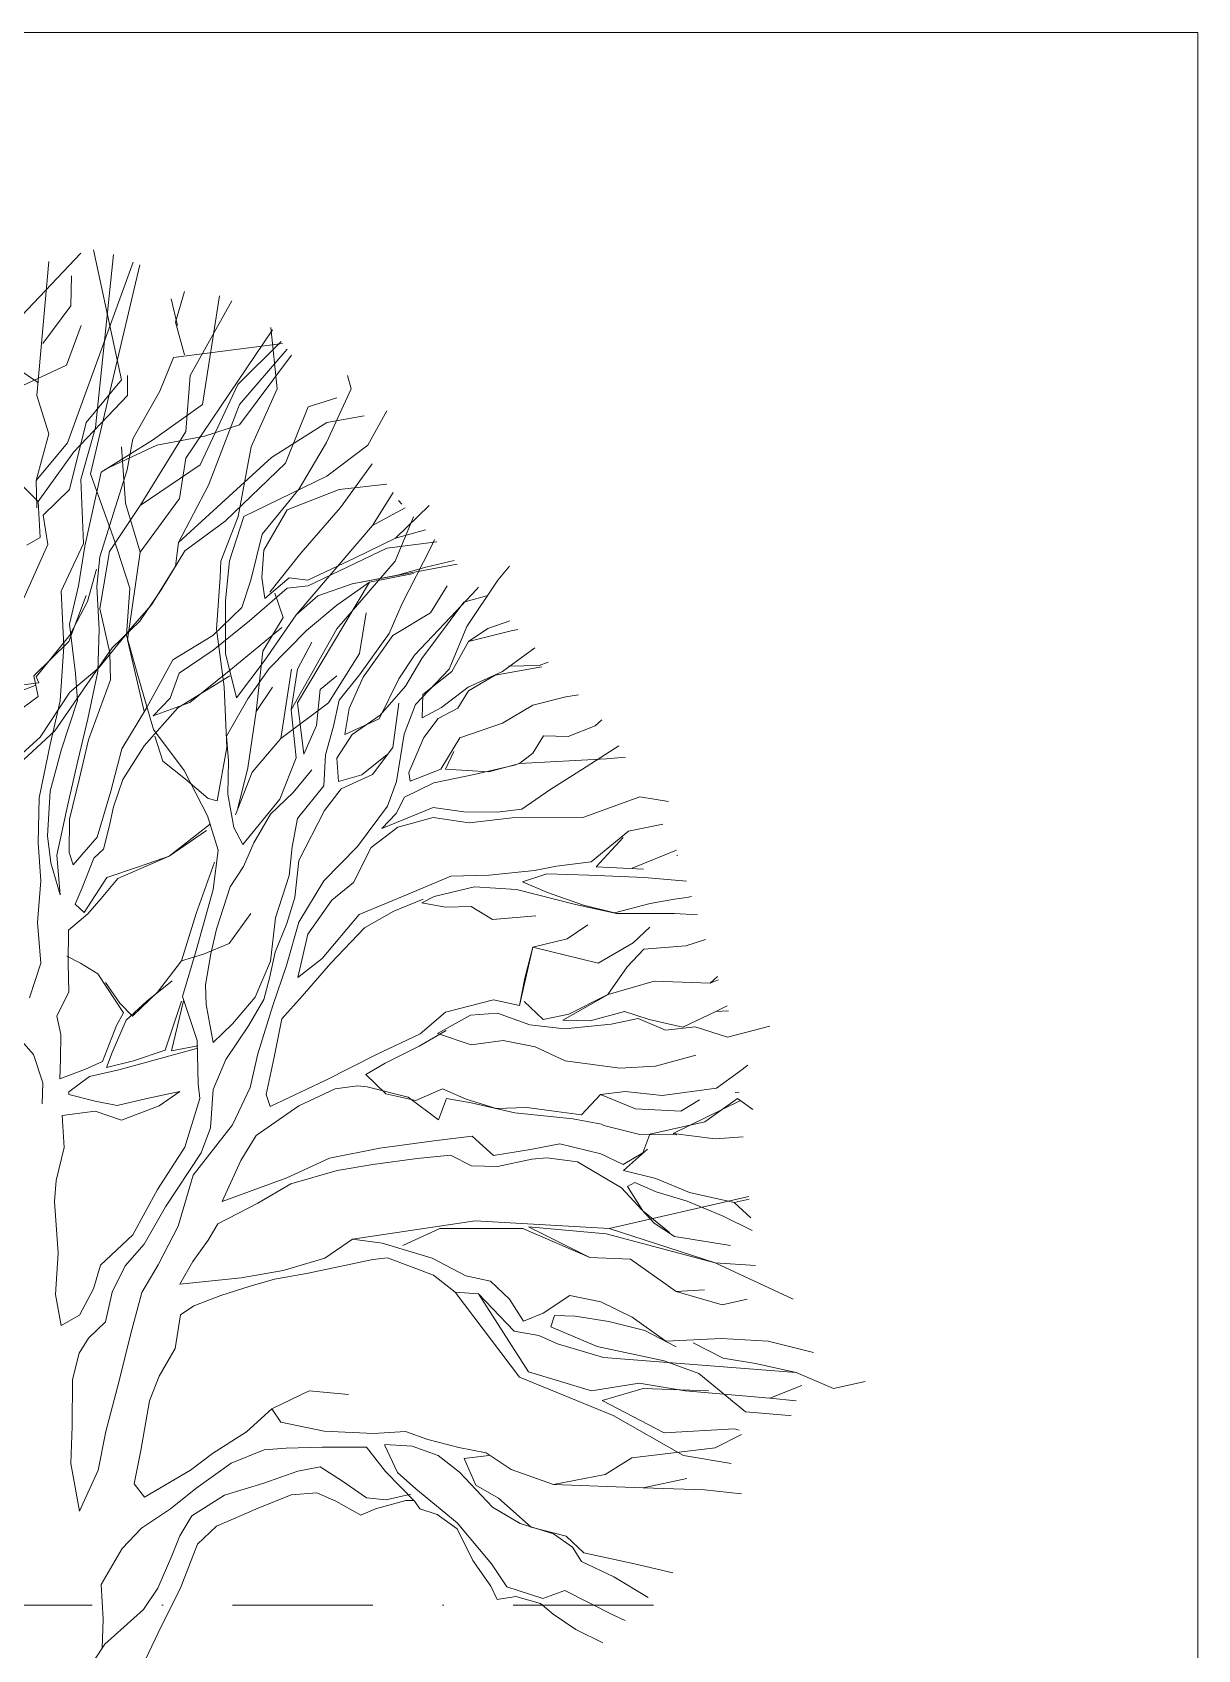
# Model space of a CAD drawing. Header units: millimetres. Extents: x -2481 to 45049, y -11067 to 11055.
# Drawn here: x 11191 to 11718, y 7505 to 8237 of the extents above; entities that cross this region are included whole.
import ezdxf

# ---------------------------------------------------------------- set-up
doc = ezdxf.new("R2010")
doc.units = ezdxf.units.MM
doc.linetypes.add('DASHDOT', pattern=[25.4, 12.7, -6.35, 0, -6.35])
for name, color, linetype, lineweight in [('A-ELEWACJA CIENKA', 11, 'Continuous', 13), ('A-osie', 7, 'DASHDOT', 5), ('A-p.widokowa', 6, 'Continuous', 15), ('B-materiały', 9, 'Continuous', 0)]:
    doc.layers.add(name, color=color, linetype=linetype, lineweight=lineweight)

# ---------------------------------------------------------------- blocks, each defined once
blk = doc.blocks.new('A$C2EBD462E')
at = {"layer": 'B-materiały'}
for p, q in [((-80.34, 908.35), (-42.28, 948.3)), ((-62.29, 883.94), (-56.77, 944.52)), ((-36.61, 949.78), (-23.92, 890.99)), ((-35.74, 869.47), (-27.53, 947.69)), ((-48.42, 862.45), (-18.68, 944.24)), ((-46.84, 924.54), (-46.55, 938.12)), ((-37.96, 848.42), (-15.58, 943.03)), ((0.52, 917.03), (4.56, 930.9)), ((-59.55, 907.5), (-46.84, 924.54)), ((1.38, 915.59), (-1.51, 927.72)), ((7.17, 892.89), (26.05, 926.75)), ((20.44, 928.94), (12.69, 879.88)), ((-48.86, 897.67), (-42.22, 915.59)), ((4.56, 902.29), (0.52, 917.03)), ((5.17, 855.47), (44.52, 913.6)), ((48.4, 908.37), (28.74, 888.82)), ((46.54, 886.93), (43.77, 914.62)), ((-6.55, 885.84), (-0.35, 901.03)), ((-0.35, 901.03), (49.05, 907.5)), ((29.49, 879.88), (51.03, 904.83)), ((53.01, 902.15), (29.49, 870.66)), ((-72.83, 886.4), (-48.86, 897.67)), ((-61.57, 889.58), (-70.81, 895.94)), ((-23.92, 890.99), (-39.97, 871.74)), ((-21.16, 883.94), (-21.16, 892.89)), ((-21.16, 892.89), (-21.16, 883.94)), ((5.17, 867.67), (7.17, 892.89)), ((28.74, 888.82), (11.69, 852.49)), ((34.87, 860.62), (46.54, 886.93)), ((68.89, 862.59), (80.14, 886.93)), ((80.14, 886.93), (78.39, 892.89)), ((-56.77, 866.59), (-62.29, 883.94)), ((-45.49, 858.45), (-21.16, 883.94)), ((-18.86, 864.31), (-6.55, 885.84)), ((12.69, 879.88), (-9.88, 863.61)), ((15.45, 843.27), (29.49, 879.88)), ((60.58, 878.79), (50.3, 853.3)), ((73.62, 882.86), (60.58, 878.79)), ((-39.97, 871.74), (-47.49, 841.37)), ((43.93, 855.82), (69.11, 871.74)), ((69.11, 871.74), (85.91, 874.72)), ((96.19, 876.89), (87.67, 861.44)), ((-62.51, 845.34), (-56.77, 866.59)), ((-42.41, 845.84), (-35.74, 869.47)), ((-21.3, 850.28), (-18.86, 864.31)), ((-15.4, 834.05), (5.17, 867.67)), ((13.69, 865.5), (-7.87, 861.44)), ((29.49, 870.66), (13.69, 865.5)), ((-62.51, 845.34), (-48.42, 862.45)), ((-61.72, 835.86), (-45.49, 858.45)), ((-9.88, 863.61), (-33.2, 849.23)), ((-7.87, 861.44), (-31.44, 850.32)), ((-22.17, 835.13), (-23.92, 860.62)), ((28.95, 829.19), (34.87, 860.62)), ((56.57, 841.62), (68.89, 862.59)), ((87.67, 861.44), (69.11, 847.34)), ((-61.72, 835.86), (-75.47, 849.48)), ((-27.51, 830.57), (-21.3, 850.28)), ((11.69, 852.49), (-15.4, 834.05)), ((1.87, 817.34), (43.93, 855.82)), ((2.41, 837.3), (5.17, 855.47)), ((50.3, 853.3), (22.97, 827)), ((75.22, 833.14), (89.52, 852.89)), ((-62.21, 833.05), (-62.51, 845.34)), ((-41.13, 816.82), (-42.41, 845.84)), ((-33.2, 849.23), (-40.54, 815.72)), ((-27.68, 819.95), (-37.96, 848.42)), ((1.87, 817.34), (15.45, 843.27)), ((69.11, 847.34), (31.5, 829.17)), ((96.3, 843.75), (74.63, 841.37)), ((-60.75, 819.68), (-61.72, 835.86)), ((-47.49, 841.37), (-59.33, 829.77)), ((-15.4, 812.9), (-22.17, 835.13)), ((-15.4, 812.9), (2.41, 837.3)), ((39.77, 821.08), (56.57, 841.62)), ((74.63, 841.37), (51.05, 832.15)), ((89.67, 825.1), (99.12, 839.94)), ((101.46, 836.36), (103.02, 834.68)), ((-59.33, 829.77), (-57.32, 816.42)), ((-33.72, 810.86), (-27.51, 830.57)), ((-15.4, 834.05), (-29.31, 813.21)), ((21.08, 808.88), (28.95, 829.19)), ((31.5, 829.17), (24.99, 808.98)), ((51.05, 832.15), (40.51, 813.84)), ((57.3, 812.58), (75.22, 833.14)), ((89.67, 825.1), (104.52, 833.05)), ((99.95, 808.83), (108.3, 828.98)), ((100.15, 819.24), (115.42, 834.15)), ((22.97, 827), (4.76, 813.5)), ((34.7, 800.29), (39.77, 821.08)), ((55.21, 784.6), (89.67, 825.1)), ((100.15, 819.24), (113.72, 823.13)), ((-57.32, 816.42), (-68.96, 790.43)), ((-66.81, 816.18), (-60.75, 819.68)), ((-51.2, 795.34), (-41.13, 816.82)), ((-40.54, 815.72), (-43.44, 797.77)), ((-29.31, 813.21), (-33.69, 787.4)), ((-20.16, 796.63), (-27.68, 819.95)), ((-21.16, 773.31), (-15.4, 812.9)), ((4.76, 813.5), (-5.97, 795.92)), ((0.46, 806.69), (1.87, 817.34)), ((40.51, 813.84), (39.7, 801.53)), ((96.19, 814.8), (60.58, 797.71)), ((81.93, 810.41), (100.15, 819.24)), ((118.86, 817.59), (96.19, 814.8)), ((103.12, 789.71), (116, 814.8)), ((116, 814.8), (117.8, 818.74)), ((-35.06, 797.42), (-33.72, 810.86)), ((-10.27, 789.1), (0.46, 806.69)), ((20.7, 801.61), (21.08, 808.88)), ((24.99, 808.98), (23.2, 791.06)), ((43.22, 794.91), (57.3, 812.58)), ((60.4, 800.37), (81.93, 810.41)), ((73.62, 778.19), (99.95, 808.83)), ((80.55, 798.64), (128.14, 807.58)), ((101.13, 802.51), (113.88, 806.18)), ((113.88, 806.18), (126.68, 809.15)), ((146.43, 800.29), (151.86, 806.57)), ((-39.35, 790.61), (-35.25, 805.24)), ((19.06, 778.11), (20.7, 801.61)), ((30.54, 787.89), (34.7, 800.29)), ((39.7, 801.53), (41.05, 792.07)), ((41.05, 792.07), (52, 801.28)), ((52, 801.28), (60.4, 800.37)), ((55.82, 744.83), (88.35, 799.4)), ((65.05, 793.23), (80.55, 798.64)), ((88.35, 799.4), (73.53, 788.97)), ((80.55, 798.64), (101.13, 802.51)), ((108.37, 803.25), (88.35, 799.4)), ((132.43, 779.27), (146.43, 800.29)), ((-50.02, 770.23), (-51.2, 795.34)), ((-47.84, 772.52), (-39.98, 793.39)), ((-43.44, 797.77), (-47.48, 780.35)), ((-34.01, 777.9), (-35.06, 797.42)), ((-21.66, 775.41), (-20.16, 796.63)), ((-5.97, 795.92), (-15.67, 781.71)), ((23.2, 791.06), (23.24, 767.04)), ((51.05, 796.63), (34.05, 781.84)), ((49.3, 783.34), (45.54, 794.46)), ((60.58, 797.71), (51.05, 796.63)), ((55.21, 784.6), (65.05, 793.23)), ((123.52, 797.71), (116, 785.51)), ((125.06, 783.56), (137.04, 796.15)), ((141.41, 793.26), (131.05, 790.39)), ((137.04, 796.15), (137.78, 797.18)), ((-47.35, 775.33), (-39.35, 790.61)), ((-33.69, 787.4), (-29.28, 767.4)), ((-18.96, 779.39), (-10.27, 789.1)), ((17.45, 775.27), (30.54, 787.89)), ((40.65, 763.57), (55.21, 784.6)), ((73.53, 788.97), (59.85, 777.45)), ((83.9, 767.07), (86.91, 785.51)), ((97.32, 776.16), (103.12, 789.71)), ((116, 785.51), (98.95, 775.21)), ((108.73, 766.39), (125.06, 783.56)), ((131.05, 790.39), (112.13, 764.8)), ((-47.48, 780.35), (-44.69, 758.08)), ((-34.65, 758.89), (-34.01, 777.9)), ((-34.13, 760.57), (-18.96, 779.39)), ((-15.67, 781.71), (-28.22, 769.66)), ((34.05, 781.84), (17.62, 768.57)), ((22.51, 751.94), (19.06, 778.11)), ((25.66, 759.84), (48.65, 778.85)), ((40.02, 768.16), (49.3, 783.34)), ((59.85, 777.45), (42.97, 760.27)), ((52.93, 741.53), (73.62, 778.19)), ((83.82, 757.38), (97.32, 776.16)), ((124.53, 760.08), (132.43, 779.27)), ((141.95, 778.39), (133.16, 772.59)), ((152.61, 777.37), (133.16, 772.59)), ((151.96, 781.89), (141.95, 778.39)), ((155.58, 777.98), (152.61, 777.37)), ((-63.65, 757.04), (-47.84, 772.52)), ((-62.52, 756.51), (-47.35, 775.33)), ((-28.22, 769.66), (-54.09, 732.14)), ((-51.64, 745.61), (-50.02, 770.23)), ((-16.76, 758.22), (-21.66, 775.41)), ((-13.64, 740.77), (-21.16, 773.31)), ((-0.71, 764.21), (17.45, 775.27)), ((55.82, 760.02), (62.34, 772.22)), ((98.95, 775.21), (85.52, 756.31)), ((133.16, 772.59), (125.68, 758.99)), ((148.58, 759.01), (163.27, 769.69)), ((-29.28, 767.4), (-28.97, 755.12)), ((-12.46, 742.68), (-0.71, 764.21)), ((17.62, 768.57), (2.24, 758.13)), ((23.24, 767.04), (28.21, 747.05)), ((28.21, 747.05), (40.65, 763.57)), ((37.01, 740.77), (40.02, 768.16)), ((69.86, 744.83), (83.9, 767.07)), ((101.74, 755.6), (108.73, 766.39)), ((112.13, 764.8), (104.62, 752.32)), ((151.32, 761.31), (165.27, 761.66)), ((165.27, 761.66), (169.26, 763.22)), ((-61.74, 747.59), (-63.65, 757.04)), ((-61.34, 753.75), (-62.52, 756.51)), ((-47.27, 749.63), (-34.13, 760.57)), ((-44.69, 758.08), (-43.82, 745.81)), ((-39.14, 737.55), (-34.65, 758.89)), ((-28.97, 755.12), (-38.91, 728.05)), ((-9.41, 732.7), (-16.76, 758.22)), ((2.24, 758.13), (-1.95, 746.86)), ((25.17, 757.03), (1.51, 742.47)), ((7.04, 744.85), (25.66, 759.84)), ((42.97, 760.27), (33.25, 746.62)), ((48.3, 728.56), (53.06, 760.02)), ((52.93, 741.53), (55.82, 760.02)), ((73.62, 757.04), (66.1, 750.8)), ((74.61, 745.98), (83.82, 757.38)), ((85.52, 756.31), (79.17, 742.18)), ((92.7, 737.5), (101.74, 755.6)), ((109.29, 744.06), (124.53, 760.08)), ((125.68, 758.99), (112.53, 748.61)), ((133.12, 751.92), (148.58, 759.01)), ((145.27, 757.25), (133.16, 750.24)), ((166.41, 761.13), (145.27, 757.25)), ((-62.98, 752.59), (-82.36, 745.4)), ((-77.48, 751.67), (-61.34, 753.75)), ((-72.71, 739.5), (-61.74, 747.59)), ((-60.72, 729.18), (-47.27, 749.63)), ((-1.95, 746.86), (-9.57, 738.84)), ((23.75, 724.6), (22.51, 751.94)), ((37.01, 740.77), (44.53, 751.89)), ((66.1, 750.8), (64.34, 734.53)), ((104.62, 752.32), (93.21, 739.18)), ((112.53, 748.61), (112.24, 737.98)), ((121.06, 742.67), (133.12, 751.92)), ((133.16, 750.24), (128.33, 742.3)), ((162.37, 743.71), (177.36, 747.44)), ((177.36, 747.44), (183.01, 748.39)), ((-56.17, 725.95), (-51.64, 745.61)), ((-43.82, 745.81), (-51.09, 723.84)), ((-23.72, 723.97), (-12.46, 742.68)), ((1.51, 742.47), (-13.7, 725.33)), ((-9.57, 738.84), (7.04, 744.85)), ((33.25, 746.62), (23.62, 729.62)), ((33.25, 715.28), (37.01, 740.77)), ((48.3, 728.56), (69.86, 744.83)), ((55.15, 719.8), (52.93, 741.53)), ((58.58, 721.51), (55.82, 744.83)), ((72.11, 734.19), (74.61, 745.98)), ((79.17, 742.18), (77.23, 730.4)), ((101.71, 744.56), (98.95, 724.5)), ((104.05, 730.52), (109.29, 744.06)), ((112.24, 737.98), (121.06, 742.67)), ((128.33, 742.3), (119.51, 737.61)), ((148.61, 735.54), (162.37, 743.71)), ((-43.69, 718.44), (-39.14, 737.55)), ((4.46, 714.06), (-9.41, 732.7)), ((64.34, 734.53), (58.58, 721.51)), ((68.52, 721.25), (72.11, 734.19)), ((77.23, 730.4), (92.7, 737.5)), ((93.21, 739.18), (80.58, 730.49)), ((119.51, 737.61), (113.02, 729.07)), ((129.22, 728.91), (148.61, 735.54)), ((178.37, 729.59), (190.54, 734.36)), ((190.54, 734.36), (193.55, 737.02)), ((-72.19, 718.84), (-60.72, 729.18)), ((-54.09, 732.14), (-68.29, 718.94)), ((-61.15, 701.8), (-56.17, 725.95)), ((-38.91, 728.05), (-42.94, 710.64)), ((-13.7, 725.33), (-23.37, 710.01)), ((-8.88, 729.65), (-5.14, 718.29)), ((23.62, 729.62), (24.46, 718.47)), ((35.26, 713.38), (48.3, 728.56)), ((80.58, 730.49), (73.59, 719.7)), ((100.67, 709.2), (104.05, 730.52)), ((113.02, 729.07), (106.15, 713.25)), ((120.64, 714.73), (129.22, 728.91)), ((162.36, 721.92), (167.19, 729.86)), ((167.19, 729.86), (178.37, 729.59)), ((186.53, 715.82), (201.37, 725.35)), ((-51.09, 723.84), (-56.2, 704.72)), ((-48.23, 698.77), (-43.69, 718.44)), ((-28.83, 704.84), (-23.72, 723.97)), ((-5.14, 718.29), (5.12, 710.16)), ((19.33, 700.46), (23.75, 724.6)), ((24.46, 718.47), (24.28, 703.38)), ((47.8, 701.18), (55.15, 719.8)), ((67.76, 707.26), (68.52, 721.25)), ((73.59, 719.7), (74.42, 709.11)), ((84.95, 712.16), (96.45, 721.39)), ((98.95, 724.5), (89.67, 712.29)), ((126.59, 722.7), (122.87, 714.79)), ((156.33, 717.3), (162.36, 721.92)), ((156.33, 717.3), (195.74, 719.35)), ((195.74, 719.35), (204.38, 720.12)), ((-42.94, 710.64), (-47.5, 692.09)), ((15.03, 693.65), (4.46, 714.06)), ((27.73, 694.13), (35.26, 713.38)), ((28.74, 697.11), (33.25, 715.28)), ((62.34, 714.46), (53.87, 704.12)), ((74.42, 709.11), (84.95, 712.16)), ((89.67, 712.29), (75.62, 705.78)), ((106.15, 713.25), (106.81, 709.36)), ((106.81, 709.36), (120.64, 714.73)), ((135.79, 712.32), (117.45, 708.51)), ((122.87, 714.79), (142.46, 713.6)), ((154.67, 716.7), (135.79, 712.32)), ((142.46, 713.6), (156.33, 717.3)), ((170.04, 705.36), (186.53, 715.82)), ((-56.2, 704.72), (-57.37, 684.58)), ((-35.01, 684.02), (-28.83, 704.84)), ((-23.37, 710.01), (-27.53, 697.61)), ((5.12, 710.16), (15.39, 701.48)), ((24.28, 703.38), (26.89, 688.36)), ((53.87, 704.12), (43.5, 694.36)), ((55.84, 692.44), (67.76, 707.26)), ((75.62, 705.78), (68.04, 696.1)), ((96.48, 697.93), (100.67, 709.2)), ((117.45, 708.51), (104.2, 702.03)), ((157.41, 696.66), (170.04, 705.36)), ((-61.63, 681.35), (-61.15, 701.8)), ((-53.24, 675.74), (-48.23, 698.77)), ((-27.53, 697.61), (-29.54, 688.63)), ((15.39, 701.48), (19.33, 700.46)), ((31, 680.64), (47.8, 701.18)), ((68.04, 696.1), (56.31, 673.46)), ((82.97, 679.71), (96.48, 697.93)), ((93.94, 687.81), (117.17, 697.33)), ((104.2, 702.03), (100.47, 694.67)), ((117.17, 697.33), (131.18, 695.44)), ((146.27, 695.26), (157.41, 696.66)), ((210.79, 702.26), (185.46, 693.04)), ((223.83, 700.09), (210.79, 702.26)), ((-47.5, 692.09), (-47.68, 677)), ((-29.54, 688.63), (-32.08, 678.51)), ((16.45, 690.06), (-2.39, 675.34)), ((19.89, 678.13), (15.03, 693.65)), ((26.89, 688.36), (31, 680.64)), ((43.5, 694.36), (36.01, 681.33)), ((53.37, 679.53), (55.84, 692.44)), ((101.19, 688.55), (89.13, 679.31)), ((100.47, 694.67), (93.94, 687.81)), ((117.28, 692.86), (101.19, 688.55)), ((133.54, 690.48), (117.28, 692.86)), ((131.18, 695.44), (146.27, 695.26)), ((153.04, 692.64), (133.54, 690.48)), ((185.46, 693.04), (153.04, 692.64)), ((205.7, 686.7), (221.26, 689.88)), ((-60.5, 664.19), (-61.63, 681.35)), ((-57.37, 684.58), (-55.94, 672.32)), ((-45.87, 671.46), (-35.01, 684.02)), ((-2.39, 675.34), (14.64, 686.94)), ((36.01, 681.33), (31.25, 670.6)), ((188.73, 672.86), (205.7, 686.7)), ((190.98, 670.54), (203.26, 683.82)), ((-51.67, 657.9), (-53.24, 675.74)), ((-47.68, 677), (-45.87, 671.46)), ((-36.45, 674.49), (-41.69, 660.95)), ((-32.08, 678.51), (-36.45, 674.49)), ((-2.39, 675.34), (-25.6, 665.26)), ((-16.24, 670.52), (-2.39, 675.34)), ((17.54, 660.2), (19.89, 678.13)), ((52.02, 666.65), (53.37, 679.53)), ((67.72, 664.25), (82.97, 679.71)), ((89.13, 679.31), (81.14, 663.47)), ((227.36, 678.05), (207.27, 669.99)), ((227.59, 675.69), (228.09, 675.82)), ((-55.94, 672.32), (-51.67, 657.9)), ((-30.64, 665.69), (-16.24, 670.52)), ((9.93, 649.38), (18.21, 672.7)), ((31.25, 670.6), (25.33, 661.51)), ((45.79, 647.5), (52.02, 666.65)), ((56.31, 673.46), (54.5, 656.65)), ((125.21, 666.24), (142.51, 666.68)), ((142.51, 666.68), (163.13, 668.87)), ((168.75, 667.34), (157.67, 663.71)), ((163.13, 668.87), (173.14, 670.8)), ((187.76, 666.69), (168.75, 667.34)), ((173.14, 670.8), (188.73, 672.86)), ((212.93, 665.65), (187.76, 666.69)), ((212.54, 669.45), (190.98, 670.54)), ((-61.97, 645.36), (-60.5, 664.19)), ((-41.69, 660.95), (-44.86, 653.61)), ((-40.86, 649.8), (-30.64, 665.69)), ((-25.6, 665.26), (-33.19, 656.13)), ((9.85, 632.63), (17.54, 660.2)), ((25.33, 661.51), (19.11, 642.36)), ((56.45, 645.53), (67.72, 664.25)), ((81.14, 663.47), (71.29, 655.4)), ((106.97, 658.53), (125.21, 666.24)), ((135.94, 661.49), (117.62, 657.12)), ((154.97, 660.29), (135.94, 661.49)), ((181.7, 653.45), (154.97, 660.29)), ((157.67, 663.71), (168.96, 658.96)), ((168.96, 658.96), (185.31, 653.23)), ((231.92, 664.02), (212.93, 665.65)), ((-44.86, 653.61), (-40.86, 649.8)), ((-33.19, 656.13), (-39.17, 649.28)), ((54.5, 656.65), (50.89, 644.83)), ((71.29, 655.4), (60.5, 640.04)), ((83.74, 649.01), (106.97, 658.53)), ((112.62, 655.87), (99.35, 650.51)), ((117.62, 657.12), (112.1, 654.19)), ((112.1, 654.19), (122.77, 652.22)), ((122.77, 652.22), (134.49, 652.51)), ((134.49, 652.51), (144.13, 646.61)), ((200.26, 649.38), (181.7, 653.45)), ((185.31, 653.23), (199.36, 649.67)), ((199.36, 649.67), (215.46, 653.98)), ((215.46, 653.98), (226.58, 655.94)), ((226.58, 655.94), (232.15, 656.63)), ((232.15, 656.63), (234.18, 657.07)), ((-60.39, 626.96), (-61.97, 645.36)), ((-39.17, 649.28), (-47.92, 641.8)), ((3.26, 628), (9.93, 649.38)), ((24.86, 635.8), (34.57, 649.45)), ((43.49, 627.89), (45.79, 647.5)), ((50.89, 644.83), (45.62, 631.85)), ((50.8, 625.83), (56.45, 645.53)), ((66.92, 629.03), (83.74, 649.01)), ((99.35, 650.51), (86.13, 642.92)), ((144.13, 646.61), (163.64, 648.3)), ((177.87, 637.96), (187.21, 644.33)), ((226.58, 649.38), (200.26, 649.38)), ((236.86, 648.85), (226.58, 649.38)), ((-47.92, 641.8), (-48.1, 626.71)), ((19.11, 642.36), (16.59, 631.12)), ((60.5, 640.04), (55.97, 620.38)), ((86.13, 642.92), (70.89, 626.9)), ((162.32, 634.21), (177.87, 637.96)), ((207.78, 636.1), (215.3, 643.15)), ((231.58, 634.83), (240.51, 637.63)), ((-42.52, 626.85), (-48.74, 630.05)), ((3.26, 628), (13.24, 631.04)), ((3.67, 611.81), (9.85, 632.63)), ((13.24, 631.04), (24.86, 635.8)), ((16.59, 631.12), (14.15, 617.1)), ((45.62, 631.85), (43.13, 620.06)), ((156.28, 607.81), (162.32, 634.21)), ((158.76, 620.16), (162.32, 634.21)), ((162.32, 634.21), (191.98, 626.88)), ((191.98, 626.88), (207.78, 636.1)), ((205, 625.23), (212.62, 633.24)), ((212.62, 633.24), (231.58, 634.83)), ((-65.59, 611.19), (-60.39, 626.96)), ((-48.1, 626.71), (-47.78, 613.87)), ((-34.57, 622.02), (-42.52, 626.85)), ((-7.55, 613.76), (3.26, 628)), ((36.64, 611.51), (43.49, 627.89)), ((44.55, 607.8), (50.8, 625.83)), ((55.97, 620.38), (66.92, 629.03)), ((70.89, 626.9), (57.85, 612.05)), ((196.38, 612.72), (205, 625.23)), ((-22.96, 604.43), (-34.57, 622.02)), ((-31.13, 618.2), (-24.75, 608.86)), ((-0.98, 618.95), (-12.48, 609.73)), ((14.15, 617.1), (14.38, 608.16)), ((43.13, 620.06), (40.57, 610.5)), ((156.28, 607.81), (158.76, 620.16)), ((217.31, 618.74), (196.49, 612.78)), ((242.63, 617.93), (217.31, 618.74)), ((245.95, 620.93), (242.63, 617.93)), ((242.63, 617.93), (246.45, 619.37)), ((-47.78, 613.87), (-53.25, 602.96)), ((-24.75, 608.86), (-19.01, 602.86)), ((-12.48, 609.73), (-21.76, 601.11)), ((-19.01, 602.86), (-7.55, 613.76)), ((-4.1, 587.59), (3.26, 609.76)), ((-1.35, 587.29), (4.16, 609.79)), ((10.31, 591.86), (3.67, 611.81)), ((14.38, 608.16), (17.6, 590.93)), ((26.32, 599.52), (36.64, 611.51)), ((40.57, 610.5), (33.61, 598.59)), ((37.84, 585.85), (44.55, 607.8)), ((57.85, 612.05), (48.61, 601.76)), ((122.84, 604.73), (144.49, 610.3)), ((144.49, 610.3), (156.28, 607.81)), ((158.47, 609.54), (167.05, 601.37)), ((196.49, 612.78), (176, 601.04)), ((178.72, 603.9), (196.38, 612.72)), ((-53.25, 602.96), (-51.37, 594.63)), ((-21.76, 601.11), (-28.1, 586.43)), ((-26.17, 598.77), (-22.96, 604.43)), ((48.61, 601.76), (45.14, 584.35)), ((111.35, 594.95), (122.84, 604.73)), ((134.05, 603.34), (119.17, 595.15)), ((146.31, 604.21), (134.05, 603.34)), ((160.97, 598.99), (146.31, 604.21)), ((167.05, 601.37), (178.72, 603.9)), ((176, 601.04), (188.3, 600.79)), ((188.3, 600.79), (203.83, 605.09)), ((210.06, 601.89), (197.83, 599.35)), ((203.83, 605.09), (215.1, 601.46)), ((222.48, 596.62), (210.06, 601.89)), ((215.1, 601.46), (230.27, 597.93)), ((230.27, 597.93), (245.17, 605.01)), ((245.17, 605.01), (250.29, 607.59)), ((245.17, 605.01), (251.01, 605.37)), ((-72.45, 595.37), (-63.83, 585.53)), ((-51.37, 594.63), (-51.51, 583.5)), ((-32.46, 582.41), (-26.17, 598.77)), ((17.6, 590.93), (26.32, 599.52)), ((33.61, 598.59), (23.38, 583.25)), ((91.48, 585.51), (111.35, 594.95)), ((123.05, 596.36), (110.93, 589.35)), ((119.17, 595.15), (134.38, 589.94)), ((176.66, 597.14), (160.97, 598.99)), ((197.83, 599.35), (176.66, 597.14)), ((235.85, 598.07), (222.48, 596.62)), ((250.49, 593.41), (235.85, 598.07)), ((269.72, 598.41), (250.49, 593.41)), ((-28.1, 586.43), (-30.72, 579.66)), ((10.68, 588.37), (-25.11, 578.68)), ((-18.51, 582.76), (-4.1, 587.59)), ((10.68, 589.46), (-1.35, 587.29)), ((10.8, 572.32), (10.31, 591.86)), ((34.31, 570.67), (37.84, 585.85)), ((110.93, 589.35), (95.48, 581.7)), ((134.38, 589.94), (148.85, 591.98)), ((148.85, 591.98), (163.45, 588.99)), ((163.45, 588.99), (177.02, 582.63)), ((-63.83, 585.53), (-59.6, 572.79)), ((-51.51, 583.5), (-51.87, 574.48)), ((-51.87, 574.48), (-40.2, 578.86)), ((-40.2, 578.86), (-32.46, 582.41)), ((-25.11, 578.68), (-38.44, 575.56)), ((-30.72, 579.66), (-18.51, 582.76)), ((23.38, 583.25), (17.57, 569.7)), ((45.14, 584.35), (41.65, 567.51)), ((68.31, 573.76), (91.48, 585.51)), ((95.48, 581.7), (86.68, 576.46)), ((177.02, 582.63), (201.68, 579.34)), ((201.68, 579.34), (217.86, 580.3)), ((217.86, 580.3), (236.17, 585.23)), ((255.91, 577.9), (259.75, 580.79)), ((-59.6, 572.79), (-59.92, 563.29)), ((-38.44, 575.56), (-47.76, 568.62)), ((11.53, 565.64), (10.8, 572.32)), ((43.46, 561.97), (68.31, 573.76)), ((82.89, 571.33), (72.87, 569.96)), ((87.37, 570.89), (82.89, 571.33)), ((86.68, 576.46), (95.83, 567.75)), ((245.48, 570.38), (255.91, 577.9)), ((-47.76, 568.62), (-47.73, 567.5)), ((-47.73, 567.5), (-35.92, 564.45)), ((-35.92, 564.45), (-25.82, 562.46)), ((-25.82, 562.46), (-12.49, 565.59)), ((-12.49, 565.59), (2.51, 568.76)), ((2.51, 568.76), (-6.82, 562.38)), ((4.82, 543.68), (11.53, 565.64)), ((17.57, 569.7), (16.33, 552.35)), ((26.35, 553.72), (34.31, 570.67)), ((41.65, 567.51), (43.46, 561.97)), ((72.87, 569.96), (56.31, 562.29)), ((105.92, 566.32), (87.37, 570.89)), ((95.83, 567.75), (109.32, 564.73)), ((119.59, 556.05), (105.92, 566.32)), ((109.32, 564.73), (121.47, 570.06)), ((123.26, 565.64), (119.59, 556.05)), ((121.47, 570.06), (132.21, 565.31)), ((134.48, 563.69), (123.26, 565.64)), ((132.21, 565.31), (145.72, 561.18)), ((184.34, 558.23), (193.05, 567.39)), ((193.05, 567.39), (204.18, 568.78)), ((193.05, 567.39), (208.78, 560.98)), ((204.18, 568.78), (220.99, 566.97)), ((220.99, 566.97), (245.48, 570.38)), ((256.12, 564.57), (225.89, 549.78)), ((229.34, 559.9), (237.87, 565.05)), ((240.28, 555.16), (255.1, 565.59)), ((253.91, 568.35), (255.75, 568.51)), ((255.1, 565.59), (261.92, 560.73)), ((-35.81, 559.98), (-50.84, 557.93)), ((-50.84, 557.93), (-49.92, 543.43)), ((-23.98, 555.81), (-35.81, 559.98)), ((-6.82, 562.38), (-23.98, 555.81)), ((56.31, 562.29), (37.09, 548.96)), ((154.15, 559.15), (134.48, 563.69)), ((145.72, 561.18), (159.67, 561.52)), ((180.47, 556.46), (154.15, 559.15)), ((159.67, 561.52), (170.88, 560.13)), ((170.88, 560.13), (184.34, 558.23)), ((193.38, 553.99), (180.47, 556.46)), ((208.78, 560.98), (229.34, 559.9)), ((8.49, 530.92), (26.35, 553.72)), ((16.33, 552.35), (12.15, 541.07)), ((194.51, 553.46), (193.38, 553.99)), ((210.81, 549.4), (194.51, 553.46)), ((227.58, 549.26), (210.81, 549.4)), ((212.14, 541.05), (215.28, 549.51)), ((215.28, 549.51), (240.28, 555.16)), ((225.89, 549.78), (244.94, 547.46)), ((-49.92, 543.43), (-53.46, 528.57)), ((-7.55, 524.38), (4.82, 543.68)), ((37.09, 548.96), (30.11, 537.61)), ((70.31, 538.62), (93.1, 543.1)), ((93.1, 543.1), (117.59, 546.5)), ((117.59, 546.5), (134.86, 548.61)), ((134.86, 548.61), (144.57, 539.92)), ((144.57, 539.92), (161.27, 542.57)), ((161.27, 542.57), (174.61, 545.14)), ((174.61, 545.14), (193.16, 540.58)), ((214.33, 542.78), (203.4, 533.01)), ((244.94, 547.46), (257.66, 548.27)), ((12.15, 541.07), (-4, 516.64)), ((30.11, 537.61), (21.64, 518.96)), ((50.98, 529.75), (70.31, 538.62)), ((89.93, 535.76), (73.8, 533.12)), ((109.97, 538.49), (89.93, 535.76)), ((125.02, 539.99), (109.97, 538.49)), ((134.64, 535.2), (125.02, 539.99)), ((146.37, 534.94), (134.64, 535.2)), ((161.94, 538.12), (146.37, 534.94)), ((168.62, 538.84), (161.94, 538.12)), ((182.63, 536.96), (168.62, 538.84)), ((202.48, 525.17), (182.63, 536.96)), ((193.16, 540.58), (203.33, 535.8)), ((203.33, 535.8), (212.14, 541.05)), ((-53.46, 528.57), (-54.34, 519.05)), ((1.8, 507.85), (8.49, 530.92)), ((21.64, 518.96), (50.98, 529.75)), ((73.8, 533.12), (52.72, 527)), ((203.4, 533.01), (218.02, 529.47)), ((208.57, 527.55), (205.26, 525.8)), ((218.17, 523.33), (208.57, 527.55)), ((218.02, 529.47), (233.26, 523.15)), ((-18.77, 503.98), (-7.55, 524.38)), ((52.72, 527), (37.86, 518.25)), ((196.99, 506.75), (260.2, 521.22)), ((217.31, 509.19), (202.48, 525.17)), ((205.26, 525.8), (212.24, 514.8)), ((232.24, 519.21), (218.17, 523.33)), ((233.26, 523.15), (253.48, 518.62)), ((253.48, 518.62), (260.31, 520.04)), ((-54.34, 519.05), (-52.64, 495.63)), ((-4, 516.64), (-13.63, 499.64)), ((37.86, 518.25), (19.66, 508.86)), ((212.24, 514.8), (224.21, 505.04)), ((248.61, 512.36), (232.24, 519.21)), ((253.48, 518.62), (261.1, 511.66)), ((-7.25, 490.31), (1.8, 507.85)), ((19.66, 508.86), (15.37, 501.49)), ((80.72, 502.01), (136.31, 510.28)), ((120.26, 506.75), (103.46, 499.16)), ((157.87, 506.75), (120.26, 506.75)), ((136.31, 510.28), (196.99, 506.75)), ((188.22, 493.74), (157.87, 506.75)), ((195.49, 504.31), (160.38, 507.56)), ((160.38, 507.56), (188.22, 493.74)), ((196.99, 506.75), (244.89, 491.29)), ((226.58, 503.23), (217.31, 509.19)), ((261.65, 505.82), (248.61, 512.36)), ((-33.51, 490.21), (-18.77, 503.98)), ((-13.63, 499.64), (-22.33, 489.93)), ((15.37, 501.49), (8.35, 491.81)), ((68.09, 493.31), (80.72, 502.01)), ((80.72, 502.01), (94.17, 500.11)), ((94.17, 500.11), (116.69, 493.41)), ((244.89, 491.29), (195.49, 504.31)), ((251.91, 499.16), (226.58, 503.23)), ((-52.64, 495.63), (-53.84, 476.85)), ((8.35, 491.81), (2.46, 481.61)), ((49.23, 487.81), (68.09, 493.31)), ((89.89, 492.74), (74.89, 489.57)), ((96.58, 493.47), (89.89, 492.74)), ((117.44, 485.61), (96.58, 493.47)), ((116.69, 493.41), (131.97, 485.41)), ((188.22, 493.74), (206.52, 492.92)), ((206.52, 492.92), (227.33, 478.28)), ((244.89, 491.29), (263.14, 490)), ((280.24, 474.75), (244.89, 491.29)), ((-36.59, 479.52), (-33.51, 490.21)), ((-22.33, 489.93), (-28.17, 478.05)), ((-14.76, 477.83), (-7.25, 490.31)), ((2.46, 481.61), (30.32, 484.54)), ((30.32, 484.54), (49.23, 487.81)), ((45.42, 483.8), (34.33, 480.73)), ((59.88, 486.4), (45.42, 483.8)), ((74.89, 489.57), (59.88, 486.4)), ((127.13, 478.03), (117.44, 485.61)), ((131.97, 485.41), (143.21, 482.9)), ((-53.84, 476.85), (-51.26, 462.95)), ((-43, 467.62), (-36.59, 479.52)), ((-28.17, 478.05), (-31.19, 464.57)), ((-19.87, 458.71), (-14.76, 477.83)), ((21.03, 476.49), (8.85, 471.72)), ((34.33, 480.73), (21.03, 476.49)), ((156.37, 439.5), (127.13, 478.03)), ((137.76, 477.18), (127.13, 478.03)), ((137.76, 477.18), (160.38, 441.94)), ((144.07, 470.63), (137.76, 477.18)), ((143.21, 482.9), (151.79, 474.74)), ((167.03, 468.42), (179.12, 476.54)), ((179.12, 476.54), (193.16, 473.54)), ((227.33, 478.28), (240.12, 479.09)), ((240.12, 479.09), (227.33, 478.28)), ((227.33, 478.28), (227.33, 478.28)), ((227.33, 478.28), (248.15, 472.31)), ((8.85, 471.72), (2.81, 467.65)), ((153.83, 460.26), (144.07, 470.63)), ((151.79, 474.74), (158.18, 464.84)), ((193.16, 473.54), (207.3, 466.63)), ((248.15, 472.31), (259.43, 474.75)), ((-51.26, 462.95), (-43, 467.62)), ((-31.19, 464.57), (-38.82, 457.11)), ((2.81, 467.65), (0.4, 452.51)), ((158.18, 464.84), (167.03, 468.42)), ((172.09, 467.42), (170.54, 462.36)), ((170.54, 462.36), (191.43, 453.38)), ((181.59, 467.1), (172.09, 467.42)), ((196.73, 464.69), (181.59, 467.1)), ((213.04, 460.63), (196.73, 464.69)), ((207.3, 466.63), (222.65, 455.84)), ((-38.82, 457.11), (-43.12, 450.3)), ((-24.93, 437.91), (-19.87, 458.71)), ((165.05, 458.31), (153.83, 460.26)), ((173.52, 454.61), (165.05, 458.31)), ((194.35, 448.43), (173.52, 454.61)), ((227.19, 453.16), (213.04, 460.63)), ((222.65, 455.84), (247.76, 457.03)), ((234.96, 455.03), (248.54, 448.11)), ((247.76, 457.03), (268.96, 455.77)), ((268.96, 455.77), (289.51, 450.68)), ((-43.12, 450.3), (-46.18, 438.5)), ((0.4, 452.51), (-6.81, 439.92)), ((191.43, 453.38), (221.76, 446.88)), ((281.67, 441.68), (194.35, 448.43)), ((221.76, 446.88), (237.55, 441.13)), ((248.54, 448.11), (263.13, 445.68)), ((-6.81, 439.92), (-11.3, 428.75)), ((198.75, 422.15), (156.37, 439.5)), ((160.38, 441.94), (188.97, 433.27)), ((237.55, 441.13), (258.68, 423.77)), ((263.13, 445.68), (281.67, 441.68)), ((298.55, 434.35), (281.67, 441.68)), ((-46.18, 438.5), (-46.2, 417.27)), ((-31.06, 414.85), (-24.93, 437.91)), ((44.1, 425.11), (61.08, 433.27)), ((61.08, 433.27), (78.89, 431.64)), ((188.97, 433.27), (210.53, 436.79)), ((212.29, 434.35), (193.73, 428.93)), ((210.53, 436.79), (231.35, 433.27)), ((241.88, 433.27), (212.29, 434.35)), ((231.35, 433.27), (269.71, 430.01)), ((269.71, 430.01), (284.14, 435.74)), ((298.55, 434.35), (312.84, 437.6)), ((312.84, 437.6), (298.55, 434.35)), ((-11.3, 428.75), (-15.2, 406.31)), ((32.63, 414.77), (44.1, 425.11)), ((44.1, 425.11), (48.16, 419.07)), ((193.73, 428.93), (221.82, 414.28)), ((269.71, 430.01), (281.66, 428.84)), ((48.16, 419.07), (67.81, 415.09)), ((230.59, 403.98), (198.75, 422.15)), ((258.68, 423.77), (278.49, 422.15)), ((278.49, 422.15), (279.3, 422.29)), ((-46.2, 417.27), (-46.9, 400.49)), ((-34.54, 397.45), (-31.06, 414.85)), ((17.23, 404.89), (32.63, 414.77)), ((67.81, 415.09), (90.19, 413.98)), ((90.19, 413.98), (104.69, 414.9)), ((104.69, 414.9), (114.84, 411.24)), ((114.84, 411.24), (128.89, 407.69)), ((221.82, 414.28), (253.66, 416.18)), ((244.89, 407.5), (256.92, 413.47)), ((253.66, 416.18), (255.73, 415.58)), ((-15.2, 406.31), (-18.18, 391.15)), ((7.36, 397.38), (17.23, 404.89)), ((40.65, 406.59), (25.72, 400.63)), ((50.69, 407.4), (40.65, 406.59)), ((66.88, 407.81), (50.69, 407.4)), ((86.99, 407.75), (66.88, 407.81)), ((95.64, 396.8), (86.99, 407.75)), ((107.65, 408.27), (95.34, 409.08)), ((95.34, 409.08), (95.35, 408.52)), ((95.35, 408.52), (101.03, 396.3)), ((119.48, 404.1), (107.65, 408.27)), ((129.17, 396.52), (119.48, 404.1)), ((128.89, 407.69), (141.24, 405.2)), ((142.39, 404.11), (131.25, 402.72)), ((131.25, 402.72), (136.58, 390.56)), ((141.24, 405.2), (152.6, 397.67)), ((195.12, 395.38), (207.22, 402.94)), ((207.22, 402.94), (244.89, 407.5)), ((252.16, 400.45), (230.59, 403.98)), ((-46.9, 400.49), (-43.01, 378.8)), ((-43.01, 378.8), (-34.54, 397.45)), ((-13.56, 385.12), (7.36, 397.38)), ((25.72, 400.63), (9.81, 389.06)), ((40.47, 391.5), (55.98, 396.92)), ((55.98, 396.92), (65.99, 398.85)), ((65.99, 398.85), (76.2, 392.4)), ((108.84, 383.16), (95.64, 396.8)), ((101.03, 396.3), (109.4, 389.02)), ((144.09, 380.69), (129.17, 396.52)), ((152.6, 397.67), (171.77, 390.88)), ((171.77, 390.88), (195.12, 395.38)), ((-18.18, 391.15), (-13.56, 385.12)), ((9.81, 389.06), (-1.69, 379.83)), ((22.73, 386.03), (40.47, 391.5)), ((76.2, 392.4), (87.01, 384.85)), ((109.4, 389.02), (128.07, 373.59)), ((136.58, 390.56), (146.79, 384.67)), ((171.77, 390.88), (212.29, 389.34)), ((212.29, 389.34), (232.1, 393.67)), ((232.1, 393.67), (212.29, 389.34)), ((212.29, 389.34), (240.12, 388.52)), ((240.12, 388.52), (256.92, 386.62)), ((7.88, 376.72), (22.73, 386.03)), ((52.89, 386.23), (37.96, 380.27)), ((64.6, 387.08), (52.89, 386.23)), ((73.08, 383.38), (64.6, 387.08)), ((84.41, 376.96), (73.08, 383.38)), ((87.01, 384.85), (95.97, 383.96)), ((104.91, 383.62), (91.04, 379.92)), ((95.97, 383.96), (107.08, 386.47)), ((108.47, 383.64), (104.91, 383.62)), ((111.15, 379.87), (108.84, 383.16)), ((146.79, 384.67), (161.64, 371.64)), ((-1.69, 379.83), (-14.88, 371.12)), ((2.52, 367.65), (7.88, 376.72)), ((37.96, 380.27), (19.17, 371.98)), ((91.04, 379.92), (84.41, 376.96)), ((119.04, 377.27), (111.15, 379.87)), ((128.14, 370.8), (119.04, 377.27)), ((128.07, 373.59), (143.62, 354.98)), ((156.57, 373.18), (144.09, 380.69)), ((-14.88, 371.12), (-23.59, 361.97)), ((-1.16, 358.62), (2.52, 367.65)), ((19.17, 371.98), (10.44, 363.94)), ((135.2, 356.45), (128.14, 370.8)), ((171.77, 368.54), (156.57, 373.18)), ((161.64, 371.64), (177.38, 367.56)), ((180.3, 362.61), (171.77, 368.54)), ((177.38, 367.56), (185.39, 359.94)), ((-23.59, 361.97), (-33.2, 345.68)), ((10.44, 363.94), (2.57, 343.63)), ((184.37, 356), (180.3, 362.61)), ((185.39, 359.94), (208.42, 354.93)), ((-7.5, 343.94), (-1.16, 358.62)), ((143.31, 344.92), (135.2, 356.45)), ((143.62, 354.98), (150.58, 344.54)), ((199.07, 349.11), (184.37, 356)), ((208.42, 354.93), (225.68, 350.89)), ((-33.2, 345.68), (-32.2, 329.95)), ((146.26, 338.85), (143.31, 344.92)), ((150.58, 344.54), (166.91, 339.37)), ((214.52, 339.72), (199.07, 349.11)), ((-13.96, 334.28), (-7.5, 343.94)), ((2.57, 343.63), (-5.95, 326.66)), ((154.6, 340.18), (146.26, 338.85)), ((165.85, 337.11), (154.6, 340.18)), ((171.56, 332.22), (165.85, 337.11)), ((166.91, 339.37), (176.88, 342.97)), ((176.88, 342.97), (198.95, 331.79)), ((-32.2, 329.95), (-32.65, 316.8)), ((-31.48, 318.56), (-13.96, 334.28)), ((181.79, 325.21), (171.56, 332.22)), ((198.95, 331.79), (204.15, 329.35)), ((-5.95, 326.66), (-12.84, 311.96)), ((194.03, 319.22), (181.79, 325.21)), ((-41.13, 303.99), (-31.48, 318.56))]:
    blk.add_line(p, q, dxfattribs=at)

msp = doc.modelspace()

# ---------------------------------------------------------------- linework, layer by layer
at = {"layer": 'A-osie', "color": 251, "ltscale": 5}
msp.add_line((11471.99, 7524.8), (9791.63, 7524.8), dxfattribs=at)
at = {"layer": 'A-p.widokowa', "color": 251, "ltscale": 5}
msp.add_lwpolyline([(9618.43, 6751.79), (11718.43, 6751.79), (11718.43, 8236.79), (9618.43, 8236.79)], close=True, dxfattribs=at)
msp.add_lwpolyline([(9618.43, 6751.79), (11718.43, 6751.79), (11718.43, 8236.79), (9618.43, 8236.79)], close=True, dxfattribs=at)

# ---------------------------------------------------------------- block references
at = {"layer": 'A-ELEWACJA CIENKA'}
msp.add_blockref('A$C2EBD462E', (11254.99, 7188.5), dxfattribs=at)

doc.saveas('drawing.dxf')
